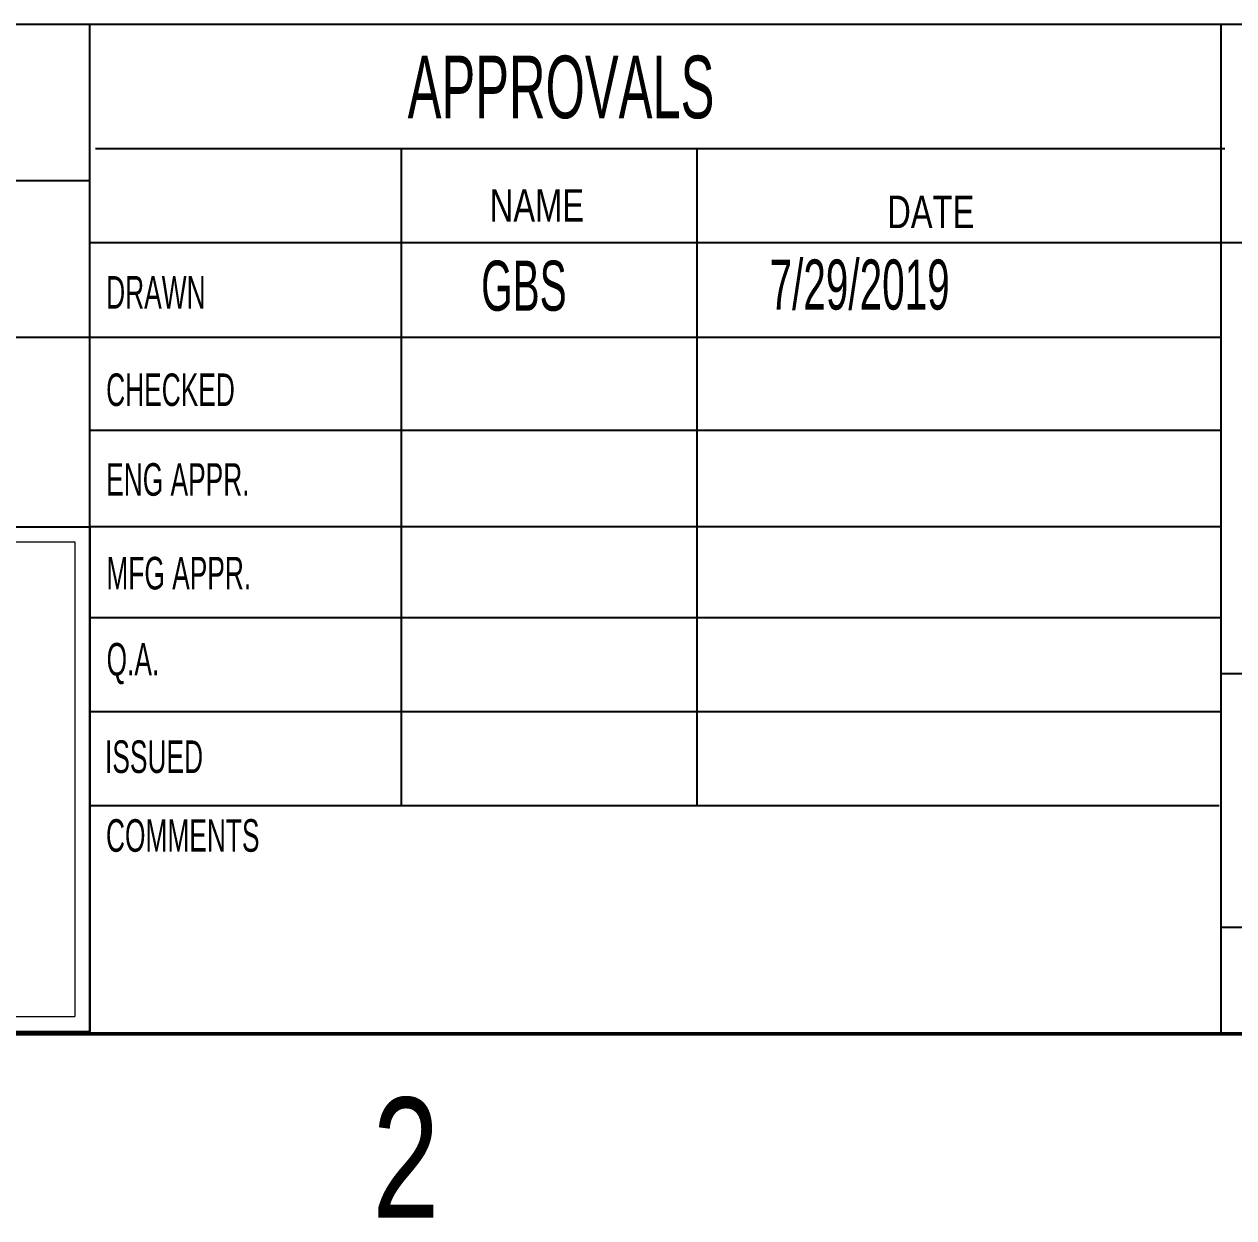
# Model space of a CAD drawing. Header units: inches. Extents: x 0.1 to 33.9, y 0.1 to 21.9.
# Drawn here: x 26.86 to 29.276, y 0.133 to 2.516 of the extents above; entities that cross this region are included whole.
import ezdxf

# ---------------------------------------------------------------- set-up
doc = ezdxf.new("R2010")
doc.units = ezdxf.units.IN
doc.header["$MEASUREMENT"] = 0
doc.layers.add('FORMAT', color=7, linetype='Continuous')
doc.styles.add('SLDTEXTSTYLE0', font='TXT', dxfattribs={"width": 0.605})
doc.styles.add('SLDTEXTSTYLE2', font='TXT', dxfattribs={"width": 0.575})
doc.styles.add('SLDTEXTSTYLE3', font='TXT', dxfattribs={"width": 0.75})

# ---------------------------------------------------------------- blocks, each defined once
blk = doc.blocks.new('SW_NOTE_1')
at = {"layer": 'FORMAT', "color": 0, "char_height": 0.08333, "attachment_point": 2}
for s, insert, style in [('\\LANGLE', (0.237, 0.1074), 'SLDTEXTSTYLE0'), ('X ± 10°', (0.2068, -0.0037), 'SLDTEXTSTYLE2'), ('X.X ± 3°', (0.2067, -0.1148), 'SLDTEXTSTYLE0'), ('X.XX ± 1°', (0.2089, -0.2259), 'SLDTEXTSTYLE0')]:
    blk.add_mtext(s, dxfattribs=dict(at, insert=insert, style=style))
blk = doc.blocks.new('SW_NOTE_2')
at = {"layer": 'FORMAT', "color": 0, "char_height": 0.072917, "attachment_point": 2, "style": 'SLDTEXTSTYLE0'}
for s, insert in [('UNLESS OTHERWISE SPECIFIED DIMENSIONS ARE INCHES.', (1.4344, 0.094)), ('TOLERANCES ARE:', (1.3974, -0.0032))]:
    blk.add_mtext(s, dxfattribs=dict(at, insert=insert))
blk = doc.blocks.new('SW_NOTE_3')
at = {"layer": 'FORMAT', "color": 0, "attachment_point": 2, "style": 'SLDTEXTSTYLE0'}
for s, insert, char_height in [('\\L DECIMAL', (0.3112, 0.1074), 0.08333), ('.X ± .040', (0.2804, -0.0037), 0.08333), ('.XX ± .012', (0.2828, -0.1148), 0.08333), ('.XXX ± .004', (0.282, -0.2259), 0.083333), ('.XXXX ± .0008', (0.284, -0.337), 0.083333)]:
    blk.add_mtext(s, dxfattribs=dict(at, insert=insert, char_height=char_height))
blk = doc.blocks.new('TOLERANCE BLOCK MEDIUM')
at = {"color": 7, "linetype": 'Continuous', "lineweight": 18}
for p, q in [((12.0142, 1.4704), (12.0142, 0.5224)), ((12.0142, 1.4704), (14.9541, 1.4704)), ((14.9541, 1.4704), (14.9541, 0.5224)), ((12.0142, 0.5224), (14.9541, 0.5224)), ((14.9841, 0.4924), (11.9842, 0.4924))]:
    blk.add_line(p, q, dxfattribs=at)
at = {"layer": 'FORMAT'}
for p, q in [((11.9842, 1.5004), (14.9841, 1.5004)), ((11.9842, 1.5004), (11.9842, 0.4924)), ((14.9841, 1.5004), (14.9841, 0.4924)), ((13.4195, 0.6943), (13.4969, 0.8747)), ((13.4969, 0.8747), (13.7748, 0.8747)), ((13.3622, 0.7709), (13.4195, 0.6943)), ((11.9842, 0.4924), (14.9841, 0.4924))]:
    blk.add_line(p, q, dxfattribs=at)
at = {"layer": 'FORMAT', "color": 7}
for name, p in [('SW_NOTE_2', (12.107, 1.3549)), ('SW_NOTE_3', (12.2853, 1.0546)), ('SW_NOTE_1', (14.2731, 1.0146))]:
    blk.add_blockref(name, p, dxfattribs=at)
at = {"layer": 'FORMAT', "attachment_point": 1, "style": 'SLDTEXTSTYLE0'}
for s, insert, char_height in [('\\LFINISH', (13.3323, 1.1278), 0.08333), ('63', (13.2986, 0.8826), 0.0625)]:
    blk.add_mtext(s, dxfattribs=dict(at, insert=insert, char_height=char_height))

msp = doc.modelspace()

# ---------------------------------------------------------------- linework, layer by layer
at = {"color": 7, "linetype": 'Continuous', "lineweight": 18}
for p, q in [((21, 0.5), (33.5, 0.5)), ((33.5, 0.5), (29.01811, 0.5))]:
    msp.add_line(p, q, dxfattribs=at)
at = {"layer": 'FORMAT'}
for p, q in [((23.9909, 2.51643), (33.5, 2.51643)), ((26.9909, 2.51643), (26.9909, 0.5)), ((29.25, 2.51643), (29.25, 0.5)), ((27.00227, 2.26811), (29.25859, 2.26811)), ((27.61318, 2.26811), (27.61318, 0.95561)), ((28.20356, 2.26811), (28.20356, 0.95561)), ((23.9909, 2.20393), (26.9909, 2.20393)), ((26.9909, 2.08061), (29.25, 2.08061)), ((29.25, 2.08061), (33.5, 2.08061)), ((25.9909, 1.89143), (26.9909, 1.89143)), ((26.9909, 1.89143), (29.25, 1.89143)), ((26.9909, 1.70561), (29.25, 1.70561)), ((23.9909, 1.51256), (26.9909, 1.51256)), ((29.25, 1.51256), (26.9909, 1.51256)), ((29.25, 1.33061), (26.9909, 1.33061)), ((29.25, 1.21986), (33.5, 1.21986)), ((29.25, 1.14311), (26.9909, 1.14311)), ((29.24711, 0.95561), (26.9909, 0.95561)), ((29.25, 0.71289), (33.5, 0.71289))]:
    msp.add_line(p, q, dxfattribs=at)
at = {"layer": 'FORMAT', "linetype": 'Continuous', "lineweight": 50}
msp.add_line((33.5, 0.5), (0.5, 0.5), dxfattribs=at)

# ---------------------------------------------------------------- block references
at = {"layer": 'FORMAT'}
msp.add_blockref('TOLERANCE BLOCK MEDIUM', (12.00684, 0.01212), dxfattribs=at)

# ---------------------------------------------------------------- texts
at = {"color": 3, "linetype": 'Continuous', "lineweight": 0}
for s, insert, char_height, attachment_point, style in [('APPROVALS', (27.62608, 2.45359), 0.125, 1, 'SLDTEXTSTYLE0'), ('NAME', (27.79008, 2.18692), 0.065, 1, 'SLDTEXTSTYLE3'), ('DATE', (28.58399, 2.17411), 0.065, 1, 'SLDTEXTSTYLE3'), ('GBS', (27.77285, 2.04417), 0.1, 1, 'SLDTEXTSTYLE0'), ('7/29/2019', (28.34893, 2.04645), 0.1, 1, 'SLDTEXTSTYLE0'), ('DRAWN', (27.02384, 2.01341), 0.065, 1, 'SLDTEXTSTYLE0'), ('CHECKED', (27.02381, 1.81887), 0.065, 1, 'SLDTEXTSTYLE0'), ('ENG APPR.', (27.0239, 1.63969), 0.065, 1, 'SLDTEXTSTYLE0'), ('MFG APPR.', (27.02431, 1.45256), 0.065, 1, 'SLDTEXTSTYLE0'), ('Q.A.', (27.02475, 1.28067), 0.065, 1, 'SLDTEXTSTYLE0'), ('ISSUED', (27.0216, 1.086), 0.065, 1, 'SLDTEXTSTYLE0'), ('COMMENTS', (27.02348, 0.92865), 0.065, 1, 'SLDTEXTSTYLE0'), ('2', (27.62258, 0.37259), 0.24, 2, 'SLDTEXTSTYLE3')]:
    msp.add_mtext(s, dxfattribs=dict(at, insert=insert, char_height=char_height, attachment_point=attachment_point, style=style))

doc.saveas('drawing.dxf')
